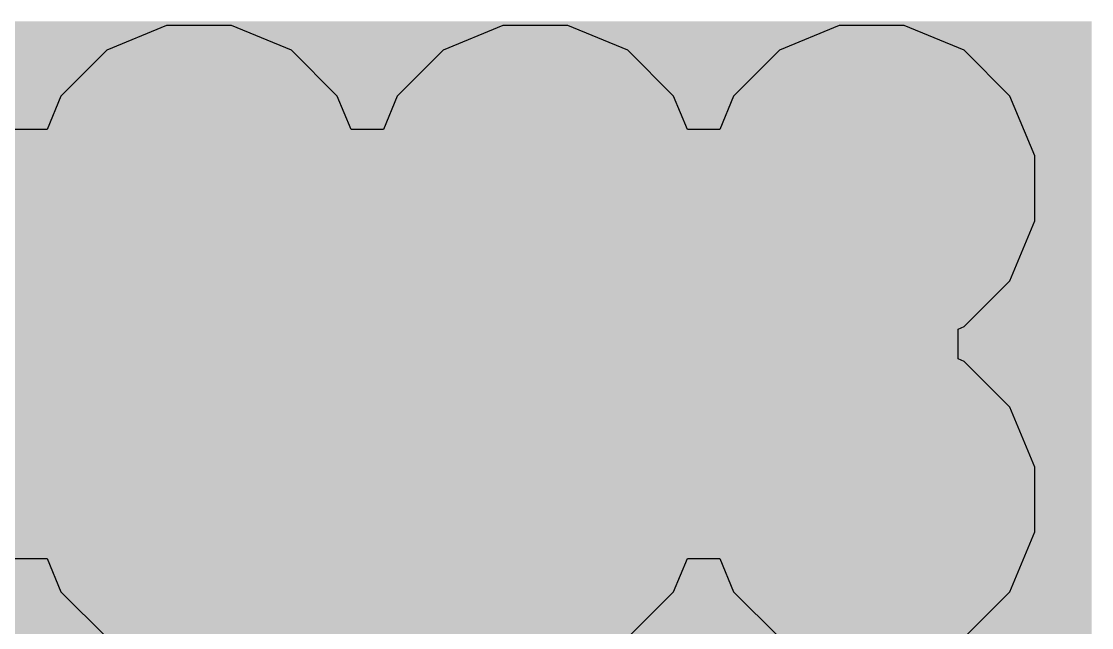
# Model space of a CAD drawing. Header units: inches. Extents: x -4 to 5258, y -4 to 5281.
# Drawn here: x 94.741 to 98.378, y 88.658 to 90.719 of the extents above; entities that cross this region are included whole.
import ezdxf

# ---------------------------------------------------------------- set-up
doc = ezdxf.new("R2010")
doc.units = ezdxf.units.IN
for name, color, linetype in [('Bottom Layer', 5, 'Continuous'), ('Bottom Solder', 6, 'Continuous'), ('Drill Drawing', 1, 'Continuous'), ('Layer 1', 16, 'Continuous'), ('Layer 2', 76, 'Continuous'), ('Top Layer', 1, 'Continuous'), ('Top Solder', 216, 'Continuous'), ('Via Holes', 16, 'Continuous')]:
    doc.layers.add(name, color=color, linetype=linetype)

msp = doc.modelspace()

# ---------------------------------------------------------------- hatches: boundary and pattern name
at = {"layer": 'Bottom Layer'}
h = msp.add_hatch(color=5, dxfattribs=at)
edge = h.paths.add_edge_path()
edge.add_arc((95.3446, 90.1513), 0.3, 0, 360)
h = msp.add_hatch(color=5, dxfattribs=at)
edge = h.paths.add_edge_path()
edge.add_arc((96.4876, 90.1513), 0.3, 0, 360)
h = msp.add_hatch(color=5, dxfattribs=at)
edge = h.paths.add_edge_path()
edge.add_arc((97.6306, 90.1513), 0.3, 0, 360)
h = msp.add_hatch(color=5, dxfattribs=at)
edge = h.paths.add_edge_path()
edge.add_arc((95.3446, 89.0936), 0.3, 0, 360)
h = msp.add_hatch(color=5, dxfattribs=at)
edge = h.paths.add_edge_path()
edge.add_arc((96.4876, 89.0936), 0.3, 0, 360)
h = msp.add_hatch(color=5, dxfattribs=at)
edge = h.paths.add_edge_path()
edge.add_arc((97.6306, 89.0936), 0.3, 0, 360)
at = {"layer": 'Bottom Solder'}
h = msp.add_hatch(color=6, dxfattribs=at)
edge = h.paths.add_edge_path()
edge.add_arc((95.3446, 90.1513), 0.4016, 0, 360)
h = msp.add_hatch(color=6, dxfattribs=at)
edge = h.paths.add_edge_path()
edge.add_arc((96.4876, 90.1513), 0.4016, 0, 360)
h = msp.add_hatch(color=6, dxfattribs=at)
edge = h.paths.add_edge_path()
edge.add_arc((97.6306, 90.1513), 0.4016, 0, 360)
h = msp.add_hatch(color=6, dxfattribs=at)
edge = h.paths.add_edge_path()
edge.add_arc((95.3446, 89.0936), 0.4016, 0, 360)
h = msp.add_hatch(color=6, dxfattribs=at)
edge = h.paths.add_edge_path()
edge.add_arc((96.4876, 89.0936), 0.4016, 0, 360)
h = msp.add_hatch(color=6, dxfattribs=at)
edge = h.paths.add_edge_path()
edge.add_arc((97.6306, 89.0936), 0.4016, 0, 360)
at = {"layer": 'Layer 1'}
h = msp.add_hatch(color=16, dxfattribs=at)
edge = h.paths.add_edge_path()
edge.add_arc((95.3446, 90.1513), 0.3, 0, 360)
h = msp.add_hatch(color=16, dxfattribs=at)
edge = h.paths.add_edge_path()
edge.add_arc((96.4876, 90.1513), 0.3, 0, 360)
h = msp.add_hatch(color=16, dxfattribs=at)
edge = h.paths.add_edge_path()
edge.add_arc((97.6306, 90.1513), 0.3, 0, 360)
h = msp.add_hatch(color=16, dxfattribs=at)
edge = h.paths.add_edge_path()
edge.add_arc((95.3446, 89.0936), 0.3, 0, 360)
h = msp.add_hatch(color=16, dxfattribs=at)
edge = h.paths.add_edge_path()
edge.add_arc((96.4876, 89.0936), 0.3, 0, 360)
h = msp.add_hatch(color=16, dxfattribs=at)
edge = h.paths.add_edge_path()
edge.add_arc((97.6306, 89.0936), 0.3, 0, 360)
at = {"layer": 'Layer 2'}
h = msp.add_hatch(color=76, dxfattribs=at)
edge = h.paths.add_edge_path()
edge.add_arc((95.3446, 90.1513), 0.3, 0, 360)
h = msp.add_hatch(color=76, dxfattribs=at)
edge = h.paths.add_edge_path()
edge.add_arc((96.4876, 90.1513), 0.3, 0, 360)
h = msp.add_hatch(color=76, dxfattribs=at)
edge = h.paths.add_edge_path()
edge.add_arc((97.6306, 90.1513), 0.3, 0, 360)
h = msp.add_hatch(color=76, dxfattribs=at)
edge = h.paths.add_edge_path()
edge.add_arc((95.3446, 89.0936), 0.3, 0, 360)
h = msp.add_hatch(color=76, dxfattribs=at)
edge = h.paths.add_edge_path()
edge.add_arc((96.4876, 89.0936), 0.3, 0, 360)
h = msp.add_hatch(color=76, dxfattribs=at)
edge = h.paths.add_edge_path()
edge.add_arc((97.6306, 89.0936), 0.3, 0, 360)
at = {"layer": 'Top Layer'}
msp.add_hatch(color=1, dxfattribs=at).paths.add_polyline_path([(98.3778, 90.7192), (93.4937, 90.7192), (93.4937, 86.897), (98.3778, 86.897)])
h = msp.add_hatch(color=1, dxfattribs=at)
edge = h.paths.add_edge_path()
edge.add_arc((95.3446, 90.1513), 0.3, 0, 360)
h = msp.add_hatch(color=1, dxfattribs=at)
edge = h.paths.add_edge_path()
edge.add_arc((96.4876, 90.1513), 0.3, 0, 360)
h = msp.add_hatch(color=1, dxfattribs=at)
edge = h.paths.add_edge_path()
edge.add_arc((97.6306, 90.1513), 0.3, 0, 360)
h = msp.add_hatch(color=1, dxfattribs=at)
edge = h.paths.add_edge_path()
edge.add_arc((95.3446, 89.0936), 0.3, 0, 360)
h = msp.add_hatch(color=1, dxfattribs=at)
edge = h.paths.add_edge_path()
edge.add_arc((96.4876, 89.0936), 0.3, 0, 360)
h = msp.add_hatch(color=1, dxfattribs=at)
edge = h.paths.add_edge_path()
edge.add_arc((97.6306, 89.0936), 0.3, 0, 360)
at = {"layer": 'Top Solder'}
h = msp.add_hatch(color=216, dxfattribs=at)
edge = h.paths.add_edge_path()
edge.add_arc((95.3446, 90.1513), 0.4016, 0, 360)
h = msp.add_hatch(color=216, dxfattribs=at)
edge = h.paths.add_edge_path()
edge.add_arc((96.4876, 90.1513), 0.4016, 0, 360)
h = msp.add_hatch(color=216, dxfattribs=at)
edge = h.paths.add_edge_path()
edge.add_arc((97.6306, 90.1513), 0.4016, 0, 360)
h = msp.add_hatch(color=216, dxfattribs=at)
edge = h.paths.add_edge_path()
edge.add_arc((95.3446, 89.0936), 0.4016, 0, 360)
h = msp.add_hatch(color=216, dxfattribs=at)
edge = h.paths.add_edge_path()
edge.add_arc((96.4876, 89.0936), 0.4016, 0, 360)
h = msp.add_hatch(color=216, dxfattribs=at)
edge = h.paths.add_edge_path()
edge.add_arc((97.6306, 89.0936), 0.4016, 0, 360)
at = {"layer": 'Via Holes'}
h = msp.add_hatch(color=7, dxfattribs=at)
edge = h.paths.add_edge_path()
edge.add_arc((95.3446, 90.1513), 0.15, 0, 360)
h = msp.add_hatch(color=7, dxfattribs=at)
edge = h.paths.add_edge_path()
edge.add_arc((96.4876, 90.1513), 0.15, 0, 360)
h = msp.add_hatch(color=7, dxfattribs=at)
edge = h.paths.add_edge_path()
edge.add_arc((97.6306, 90.1513), 0.15, 0, 360)
h = msp.add_hatch(color=7, dxfattribs=at)
edge = h.paths.add_edge_path()
edge.add_arc((95.3446, 89.0936), 0.15, 0, 360)
h = msp.add_hatch(color=7, dxfattribs=at)
edge = h.paths.add_edge_path()
edge.add_arc((96.4876, 89.0936), 0.15, 0, 360)
h = msp.add_hatch(color=7, dxfattribs=at)
edge = h.paths.add_edge_path()
edge.add_arc((97.6306, 89.0936), 0.15, 0, 360)

# ---------------------------------------------------------------- linework, layer by layer
at = {"layer": 'Drill Drawing'}
for points in [[(95.2176, 90.2783, 0.0508, 0.0508, 0), (95.2176, 90.4053, 0.0508, 0.0508, 0)], [(95.2176, 90.4053, 0.0508, 0.0508, 0), (95.4716, 90.4053, 0.0508, 0.0508, 0)], [(95.4716, 90.2783, 0.0508, 0.0508, 0), (95.4716, 90.4053, 0.0508, 0.0508, 0)], [(96.3606, 90.2783, 0.0508, 0.0508, 0), (96.3606, 90.4053, 0.0508, 0.0508, 0)], [(96.3606, 90.4053, 0.0508, 0.0508, 0), (96.6146, 90.4053, 0.0508, 0.0508, 0)], [(96.6146, 90.2783, 0.0508, 0.0508, 0), (96.6146, 90.4053, 0.0508, 0.0508, 0)], [(97.5036, 90.2783, 0.0508, 0.0508, 0), (97.5036, 90.4053, 0.0508, 0.0508, 0)], [(97.5036, 90.4053, 0.0508, 0.0508, 0), (97.7576, 90.4053, 0.0508, 0.0508, 0)], [(97.7576, 90.2783, 0.0508, 0.0508, 0), (97.7576, 90.4053, 0.0508, 0.0508, 0)], [(95.2684, 90.2275, 0.0508, 0.0508, 0), (95.2684, 90.3037, 0.0508, 0.0508, 0)], [(95.2684, 90.3037, 0.0508, 0.0508, 0), (95.4208, 90.3037, 0.0508, 0.0508, 0)], [(95.4208, 90.2275, 0.0508, 0.0508, 0), (95.4208, 90.3037, 0.0508, 0.0508, 0)], [(96.4114, 90.2275, 0.0508, 0.0508, 0), (96.4114, 90.3037, 0.0508, 0.0508, 0)], [(96.4114, 90.3037, 0.0508, 0.0508, 0), (96.5638, 90.3037, 0.0508, 0.0508, 0)], [(96.5638, 90.2275, 0.0508, 0.0508, 0), (96.5638, 90.3037, 0.0508, 0.0508, 0)], [(97.5544, 90.2275, 0.0508, 0.0508, 0), (97.5544, 90.3037, 0.0508, 0.0508, 0)], [(97.5544, 90.3037, 0.0508, 0.0508, 0), (97.7068, 90.3037, 0.0508, 0.0508, 0)], [(97.7068, 90.2275, 0.0508, 0.0508, 0), (97.7068, 90.3037, 0.0508, 0.0508, 0)], [(95.0906, 90.0243, 0.0508, 0.0508, 0), (95.0906, 90.2783, 0.0508, 0.0508, 0)], [(95.0906, 90.2783, 0.0508, 0.0508, 0), (95.2176, 90.2783, 0.0508, 0.0508, 0)], [(95.4716, 90.2783, 0.0508, 0.0508, 0), (95.5986, 90.2783, 0.0508, 0.0508, 0)], [(95.5986, 90.0243, 0.0508, 0.0508, 0), (95.5986, 90.2783, 0.0508, 0.0508, 0)], [(96.2336, 90.0243, 0.0508, 0.0508, 0), (96.2336, 90.2783, 0.0508, 0.0508, 0)], [(96.2336, 90.2783, 0.0508, 0.0508, 0), (96.3606, 90.2783, 0.0508, 0.0508, 0)], [(96.6146, 90.2783, 0.0508, 0.0508, 0), (96.7416, 90.2783, 0.0508, 0.0508, 0)], [(96.7416, 90.0243, 0.0508, 0.0508, 0), (96.7416, 90.2783, 0.0508, 0.0508, 0)], [(97.3766, 90.0243, 0.0508, 0.0508, 0), (97.3766, 90.2783, 0.0508, 0.0508, 0)], [(97.3766, 90.2783, 0.0508, 0.0508, 0), (97.5036, 90.2783, 0.0508, 0.0508, 0)], [(97.7576, 90.2783, 0.0508, 0.0508, 0), (97.8846, 90.2783, 0.0508, 0.0508, 0)], [(97.8846, 90.0243, 0.0508, 0.0508, 0), (97.8846, 90.2783, 0.0508, 0.0508, 0)], [(95.1922, 90.0751, 0.0508, 0.0508, 0), (95.1922, 90.2275, 0.0508, 0.0508, 0)], [(95.1922, 90.2275, 0.0508, 0.0508, 0), (95.2684, 90.2275, 0.0508, 0.0508, 0)], [(95.4208, 90.2275, 0.0508, 0.0508, 0), (95.497, 90.2275, 0.0508, 0.0508, 0)], [(95.497, 90.0751, 0.0508, 0.0508, 0), (95.497, 90.2275, 0.0508, 0.0508, 0)], [(96.3352, 90.0751, 0.0508, 0.0508, 0), (96.3352, 90.2275, 0.0508, 0.0508, 0)], [(96.3352, 90.2275, 0.0508, 0.0508, 0), (96.4114, 90.2275, 0.0508, 0.0508, 0)], [(96.5638, 90.2275, 0.0508, 0.0508, 0), (96.64, 90.2275, 0.0508, 0.0508, 0)], [(96.64, 90.0751, 0.0508, 0.0508, 0), (96.64, 90.2275, 0.0508, 0.0508, 0)], [(97.4782, 90.0751, 0.0508, 0.0508, 0), (97.4782, 90.2275, 0.0508, 0.0508, 0)], [(97.4782, 90.2275, 0.0508, 0.0508, 0), (97.5544, 90.2275, 0.0508, 0.0508, 0)], [(97.7068, 90.2275, 0.0508, 0.0508, 0), (97.783, 90.2275, 0.0508, 0.0508, 0)], [(97.783, 90.0751, 0.0508, 0.0508, 0), (97.783, 90.2275, 0.0508, 0.0508, 0)], [(95.1922, 90.0751, 0.0508, 0.0508, 0), (95.2684, 90.0751, 0.0508, 0.0508, 0)], [(95.2684, 89.9989, 0.0508, 0.0508, 0), (95.2684, 90.0751, 0.0508, 0.0508, 0)], [(95.4208, 90.0751, 0.0508, 0.0508, 0), (95.497, 90.0751, 0.0508, 0.0508, 0)], [(95.4208, 89.9989, 0.0508, 0.0508, 0), (95.4208, 90.0751, 0.0508, 0.0508, 0)], [(96.3352, 90.0751, 0.0508, 0.0508, 0), (96.4114, 90.0751, 0.0508, 0.0508, 0)], [(96.4114, 89.9989, 0.0508, 0.0508, 0), (96.4114, 90.0751, 0.0508, 0.0508, 0)], [(96.5638, 90.0751, 0.0508, 0.0508, 0), (96.64, 90.0751, 0.0508, 0.0508, 0)], [(96.5638, 89.9989, 0.0508, 0.0508, 0), (96.5638, 90.0751, 0.0508, 0.0508, 0)], [(97.4782, 90.0751, 0.0508, 0.0508, 0), (97.5544, 90.0751, 0.0508, 0.0508, 0)], [(97.5544, 89.9989, 0.0508, 0.0508, 0), (97.5544, 90.0751, 0.0508, 0.0508, 0)], [(97.7068, 90.0751, 0.0508, 0.0508, 0), (97.783, 90.0751, 0.0508, 0.0508, 0)], [(97.7068, 89.9989, 0.0508, 0.0508, 0), (97.7068, 90.0751, 0.0508, 0.0508, 0)], [(95.0906, 90.0243, 0.0508, 0.0508, 0), (95.2176, 90.0243, 0.0508, 0.0508, 0)], [(95.2176, 89.8973, 0.0508, 0.0508, 0), (95.2176, 90.0243, 0.0508, 0.0508, 0)], [(95.4716, 90.0243, 0.0508, 0.0508, 0), (95.5986, 90.0243, 0.0508, 0.0508, 0)], [(95.4716, 89.8973, 0.0508, 0.0508, 0), (95.4716, 90.0243, 0.0508, 0.0508, 0)], [(96.2336, 90.0243, 0.0508, 0.0508, 0), (96.3606, 90.0243, 0.0508, 0.0508, 0)], [(96.3606, 89.8973, 0.0508, 0.0508, 0), (96.3606, 90.0243, 0.0508, 0.0508, 0)], [(96.6146, 90.0243, 0.0508, 0.0508, 0), (96.7416, 90.0243, 0.0508, 0.0508, 0)], [(96.6146, 89.8973, 0.0508, 0.0508, 0), (96.6146, 90.0243, 0.0508, 0.0508, 0)], [(97.3766, 90.0243, 0.0508, 0.0508, 0), (97.5036, 90.0243, 0.0508, 0.0508, 0)], [(97.5036, 89.8973, 0.0508, 0.0508, 0), (97.5036, 90.0243, 0.0508, 0.0508, 0)], [(97.7576, 90.0243, 0.0508, 0.0508, 0), (97.8846, 90.0243, 0.0508, 0.0508, 0)], [(97.7576, 89.8973, 0.0508, 0.0508, 0), (97.7576, 90.0243, 0.0508, 0.0508, 0)], [(95.2684, 89.9989, 0.0508, 0.0508, 0), (95.4208, 89.9989, 0.0508, 0.0508, 0)], [(96.4114, 89.9989, 0.0508, 0.0508, 0), (96.5638, 89.9989, 0.0508, 0.0508, 0)], [(97.5544, 89.9989, 0.0508, 0.0508, 0), (97.7068, 89.9989, 0.0508, 0.0508, 0)], [(95.2176, 89.8973, 0.0508, 0.0508, 0), (95.4716, 89.8973, 0.0508, 0.0508, 0)], [(96.3606, 89.8973, 0.0508, 0.0508, 0), (96.6146, 89.8973, 0.0508, 0.0508, 0)], [(97.5036, 89.8973, 0.0508, 0.0508, 0), (97.7576, 89.8973, 0.0508, 0.0508, 0)], [(95.2176, 89.2206, 0.0508, 0.0508, 0), (95.2176, 89.3476, 0.0508, 0.0508, 0)], [(95.2176, 89.3476, 0.0508, 0.0508, 0), (95.4716, 89.3476, 0.0508, 0.0508, 0)], [(95.4716, 89.2206, 0.0508, 0.0508, 0), (95.4716, 89.3476, 0.0508, 0.0508, 0)], [(96.3606, 89.2206, 0.0508, 0.0508, 0), (96.3606, 89.3476, 0.0508, 0.0508, 0)], [(96.3606, 89.3476, 0.0508, 0.0508, 0), (96.6146, 89.3476, 0.0508, 0.0508, 0)], [(96.6146, 89.2206, 0.0508, 0.0508, 0), (96.6146, 89.3476, 0.0508, 0.0508, 0)], [(97.5036, 89.2206, 0.0508, 0.0508, 0), (97.5036, 89.3476, 0.0508, 0.0508, 0)], [(97.5036, 89.3476, 0.0508, 0.0508, 0), (97.7576, 89.3476, 0.0508, 0.0508, 0)], [(97.7576, 89.2206, 0.0508, 0.0508, 0), (97.7576, 89.3476, 0.0508, 0.0508, 0)], [(95.2684, 89.1698, 0.0508, 0.0508, 0), (95.2684, 89.246, 0.0508, 0.0508, 0)], [(95.2684, 89.246, 0.0508, 0.0508, 0), (95.4208, 89.246, 0.0508, 0.0508, 0)], [(95.4208, 89.1698, 0.0508, 0.0508, 0), (95.4208, 89.246, 0.0508, 0.0508, 0)], [(96.4114, 89.1698, 0.0508, 0.0508, 0), (96.4114, 89.246, 0.0508, 0.0508, 0)], [(96.4114, 89.246, 0.0508, 0.0508, 0), (96.5638, 89.246, 0.0508, 0.0508, 0)], [(96.5638, 89.1698, 0.0508, 0.0508, 0), (96.5638, 89.246, 0.0508, 0.0508, 0)], [(97.5544, 89.1698, 0.0508, 0.0508, 0), (97.5544, 89.246, 0.0508, 0.0508, 0)], [(97.5544, 89.246, 0.0508, 0.0508, 0), (97.7068, 89.246, 0.0508, 0.0508, 0)], [(97.7068, 89.1698, 0.0508, 0.0508, 0), (97.7068, 89.246, 0.0508, 0.0508, 0)], [(95.0906, 88.9666, 0.0508, 0.0508, 0), (95.0906, 89.2206, 0.0508, 0.0508, 0)], [(95.0906, 89.2206, 0.0508, 0.0508, 0), (95.2176, 89.2206, 0.0508, 0.0508, 0)], [(95.4716, 89.2206, 0.0508, 0.0508, 0), (95.5986, 89.2206, 0.0508, 0.0508, 0)], [(95.5986, 88.9666, 0.0508, 0.0508, 0), (95.5986, 89.2206, 0.0508, 0.0508, 0)], [(96.2336, 88.9666, 0.0508, 0.0508, 0), (96.2336, 89.2206, 0.0508, 0.0508, 0)], [(96.2336, 89.2206, 0.0508, 0.0508, 0), (96.3606, 89.2206, 0.0508, 0.0508, 0)], [(96.6146, 89.2206, 0.0508, 0.0508, 0), (96.7416, 89.2206, 0.0508, 0.0508, 0)], [(96.7416, 88.9666, 0.0508, 0.0508, 0), (96.7416, 89.2206, 0.0508, 0.0508, 0)], [(97.3766, 88.9666, 0.0508, 0.0508, 0), (97.3766, 89.2206, 0.0508, 0.0508, 0)], [(97.3766, 89.2206, 0.0508, 0.0508, 0), (97.5036, 89.2206, 0.0508, 0.0508, 0)], [(97.7576, 89.2206, 0.0508, 0.0508, 0), (97.8846, 89.2206, 0.0508, 0.0508, 0)], [(97.8846, 88.9666, 0.0508, 0.0508, 0), (97.8846, 89.2206, 0.0508, 0.0508, 0)], [(95.1922, 89.0174, 0.0508, 0.0508, 0), (95.1922, 89.1698, 0.0508, 0.0508, 0)], [(95.1922, 89.1698, 0.0508, 0.0508, 0), (95.2684, 89.1698, 0.0508, 0.0508, 0)], [(95.4208, 89.1698, 0.0508, 0.0508, 0), (95.497, 89.1698, 0.0508, 0.0508, 0)], [(95.497, 89.0174, 0.0508, 0.0508, 0), (95.497, 89.1698, 0.0508, 0.0508, 0)], [(96.3352, 89.0174, 0.0508, 0.0508, 0), (96.3352, 89.1698, 0.0508, 0.0508, 0)], [(96.3352, 89.1698, 0.0508, 0.0508, 0), (96.4114, 89.1698, 0.0508, 0.0508, 0)], [(96.5638, 89.1698, 0.0508, 0.0508, 0), (96.64, 89.1698, 0.0508, 0.0508, 0)], [(96.64, 89.0174, 0.0508, 0.0508, 0), (96.64, 89.1698, 0.0508, 0.0508, 0)], [(97.4782, 89.0174, 0.0508, 0.0508, 0), (97.4782, 89.1698, 0.0508, 0.0508, 0)], [(97.4782, 89.1698, 0.0508, 0.0508, 0), (97.5544, 89.1698, 0.0508, 0.0508, 0)], [(97.7068, 89.1698, 0.0508, 0.0508, 0), (97.783, 89.1698, 0.0508, 0.0508, 0)], [(97.783, 89.0174, 0.0508, 0.0508, 0), (97.783, 89.1698, 0.0508, 0.0508, 0)], [(95.1922, 89.0174, 0.0508, 0.0508, 0), (95.2684, 89.0174, 0.0508, 0.0508, 0)], [(95.2684, 88.9412, 0.0508, 0.0508, 0), (95.2684, 89.0174, 0.0508, 0.0508, 0)], [(95.4208, 89.0174, 0.0508, 0.0508, 0), (95.497, 89.0174, 0.0508, 0.0508, 0)], [(95.4208, 88.9412, 0.0508, 0.0508, 0), (95.4208, 89.0174, 0.0508, 0.0508, 0)], [(96.3352, 89.0174, 0.0508, 0.0508, 0), (96.4114, 89.0174, 0.0508, 0.0508, 0)], [(96.4114, 88.9412, 0.0508, 0.0508, 0), (96.4114, 89.0174, 0.0508, 0.0508, 0)], [(96.5638, 89.0174, 0.0508, 0.0508, 0), (96.64, 89.0174, 0.0508, 0.0508, 0)], [(96.5638, 88.9412, 0.0508, 0.0508, 0), (96.5638, 89.0174, 0.0508, 0.0508, 0)], [(97.4782, 89.0174, 0.0508, 0.0508, 0), (97.5544, 89.0174, 0.0508, 0.0508, 0)], [(97.5544, 88.9412, 0.0508, 0.0508, 0), (97.5544, 89.0174, 0.0508, 0.0508, 0)], [(97.7068, 89.0174, 0.0508, 0.0508, 0), (97.783, 89.0174, 0.0508, 0.0508, 0)], [(97.7068, 88.9412, 0.0508, 0.0508, 0), (97.7068, 89.0174, 0.0508, 0.0508, 0)], [(95.0906, 88.9666, 0.0508, 0.0508, 0), (95.2176, 88.9666, 0.0508, 0.0508, 0)], [(95.2176, 88.8396, 0.0508, 0.0508, 0), (95.2176, 88.9666, 0.0508, 0.0508, 0)], [(95.2684, 88.9412, 0.0508, 0.0508, 0), (95.4208, 88.9412, 0.0508, 0.0508, 0)], [(95.4716, 88.9666, 0.0508, 0.0508, 0), (95.5986, 88.9666, 0.0508, 0.0508, 0)], [(95.4716, 88.8396, 0.0508, 0.0508, 0), (95.4716, 88.9666, 0.0508, 0.0508, 0)], [(96.2336, 88.9666, 0.0508, 0.0508, 0), (96.3606, 88.9666, 0.0508, 0.0508, 0)], [(96.3606, 88.8396, 0.0508, 0.0508, 0), (96.3606, 88.9666, 0.0508, 0.0508, 0)], [(96.4114, 88.9412, 0.0508, 0.0508, 0), (96.5638, 88.9412, 0.0508, 0.0508, 0)], [(96.6146, 88.9666, 0.0508, 0.0508, 0), (96.7416, 88.9666, 0.0508, 0.0508, 0)], [(96.6146, 88.8396, 0.0508, 0.0508, 0), (96.6146, 88.9666, 0.0508, 0.0508, 0)], [(97.3766, 88.9666, 0.0508, 0.0508, 0), (97.5036, 88.9666, 0.0508, 0.0508, 0)], [(97.5036, 88.8396, 0.0508, 0.0508, 0), (97.5036, 88.9666, 0.0508, 0.0508, 0)], [(97.5544, 88.9412, 0.0508, 0.0508, 0), (97.7068, 88.9412, 0.0508, 0.0508, 0)], [(97.7576, 88.9666, 0.0508, 0.0508, 0), (97.8846, 88.9666, 0.0508, 0.0508, 0)], [(97.7576, 88.8396, 0.0508, 0.0508, 0), (97.7576, 88.9666, 0.0508, 0.0508, 0)], [(95.2176, 88.8396, 0.0508, 0.0508, 0), (95.4716, 88.8396, 0.0508, 0.0508, 0)], [(96.3606, 88.8396, 0.0508, 0.0508, 0), (96.6146, 88.8396, 0.0508, 0.0508, 0)], [(97.5036, 88.8396, 0.0508, 0.0508, 0), (97.7576, 88.8396, 0.0508, 0.0508, 0)]]:
    msp.add_lwpolyline(points, format="xyseb", dxfattribs=at)
for points in [[(95.2049, 90.4053, 0.0254, 0.0254, 1), (95.2303, 90.4053, 0.0254, 0.0254, 1)], [(95.2049, 90.4053, 0.0254, 0.0254, 1), (95.2303, 90.4053, 0.0254, 0.0254, 1)], [(95.4589, 90.4053, 0.0254, 0.0254, 1), (95.4843, 90.4053, 0.0254, 0.0254, 1)], [(95.4589, 90.4053, 0.0254, 0.0254, 1), (95.4843, 90.4053, 0.0254, 0.0254, 1)], [(96.3479, 90.4053, 0.0254, 0.0254, 1), (96.3733, 90.4053, 0.0254, 0.0254, 1)], [(96.3479, 90.4053, 0.0254, 0.0254, 1), (96.3733, 90.4053, 0.0254, 0.0254, 1)], [(96.6019, 90.4053, 0.0254, 0.0254, 1), (96.6273, 90.4053, 0.0254, 0.0254, 1)], [(96.6019, 90.4053, 0.0254, 0.0254, 1), (96.6273, 90.4053, 0.0254, 0.0254, 1)], [(97.4909, 90.4053, 0.0254, 0.0254, 1), (97.5163, 90.4053, 0.0254, 0.0254, 1)], [(97.4909, 90.4053, 0.0254, 0.0254, 1), (97.5163, 90.4053, 0.0254, 0.0254, 1)], [(97.7449, 90.4053, 0.0254, 0.0254, 1), (97.7703, 90.4053, 0.0254, 0.0254, 1)], [(97.7449, 90.4053, 0.0254, 0.0254, 1), (97.7703, 90.4053, 0.0254, 0.0254, 1)], [(95.2557, 90.3037, 0.0254, 0.0254, 1), (95.2811, 90.3037, 0.0254, 0.0254, 1)], [(95.2557, 90.3037, 0.0254, 0.0254, 1), (95.2811, 90.3037, 0.0254, 0.0254, 1)], [(95.4081, 90.3037, 0.0254, 0.0254, 1), (95.4335, 90.3037, 0.0254, 0.0254, 1)], [(95.4081, 90.3037, 0.0254, 0.0254, 1), (95.4335, 90.3037, 0.0254, 0.0254, 1)], [(96.3987, 90.3037, 0.0254, 0.0254, 1), (96.4241, 90.3037, 0.0254, 0.0254, 1)], [(96.3987, 90.3037, 0.0254, 0.0254, 1), (96.4241, 90.3037, 0.0254, 0.0254, 1)], [(96.5511, 90.3037, 0.0254, 0.0254, 1), (96.5765, 90.3037, 0.0254, 0.0254, 1)], [(96.5511, 90.3037, 0.0254, 0.0254, 1), (96.5765, 90.3037, 0.0254, 0.0254, 1)], [(97.5417, 90.3037, 0.0254, 0.0254, 1), (97.5671, 90.3037, 0.0254, 0.0254, 1)], [(97.5417, 90.3037, 0.0254, 0.0254, 1), (97.5671, 90.3037, 0.0254, 0.0254, 1)], [(97.6941, 90.3037, 0.0254, 0.0254, 1), (97.7195, 90.3037, 0.0254, 0.0254, 1)], [(97.6941, 90.3037, 0.0254, 0.0254, 1), (97.7195, 90.3037, 0.0254, 0.0254, 1)], [(95.0779, 90.2783, 0.0254, 0.0254, 1), (95.1033, 90.2783, 0.0254, 0.0254, 1)], [(95.0779, 90.2783, 0.0254, 0.0254, 1), (95.1033, 90.2783, 0.0254, 0.0254, 1)], [(95.2049, 90.2783, 0.0254, 0.0254, 1), (95.2303, 90.2783, 0.0254, 0.0254, 1)], [(95.2049, 90.2783, 0.0254, 0.0254, 1), (95.2303, 90.2783, 0.0254, 0.0254, 1)], [(95.4589, 90.2783, 0.0254, 0.0254, 1), (95.4843, 90.2783, 0.0254, 0.0254, 1)], [(95.4589, 90.2783, 0.0254, 0.0254, 1), (95.4843, 90.2783, 0.0254, 0.0254, 1)], [(95.5859, 90.2783, 0.0254, 0.0254, 1), (95.6113, 90.2783, 0.0254, 0.0254, 1)], [(95.5859, 90.2783, 0.0254, 0.0254, 1), (95.6113, 90.2783, 0.0254, 0.0254, 1)], [(96.2209, 90.2783, 0.0254, 0.0254, 1), (96.2463, 90.2783, 0.0254, 0.0254, 1)], [(96.2209, 90.2783, 0.0254, 0.0254, 1), (96.2463, 90.2783, 0.0254, 0.0254, 1)], [(96.3479, 90.2783, 0.0254, 0.0254, 1), (96.3733, 90.2783, 0.0254, 0.0254, 1)], [(96.3479, 90.2783, 0.0254, 0.0254, 1), (96.3733, 90.2783, 0.0254, 0.0254, 1)], [(96.6019, 90.2783, 0.0254, 0.0254, 1), (96.6273, 90.2783, 0.0254, 0.0254, 1)], [(96.6019, 90.2783, 0.0254, 0.0254, 1), (96.6273, 90.2783, 0.0254, 0.0254, 1)], [(96.7289, 90.2783, 0.0254, 0.0254, 1), (96.7543, 90.2783, 0.0254, 0.0254, 1)], [(96.7289, 90.2783, 0.0254, 0.0254, 1), (96.7543, 90.2783, 0.0254, 0.0254, 1)], [(97.3639, 90.2783, 0.0254, 0.0254, 1), (97.3893, 90.2783, 0.0254, 0.0254, 1)], [(97.3639, 90.2783, 0.0254, 0.0254, 1), (97.3893, 90.2783, 0.0254, 0.0254, 1)], [(97.4909, 90.2783, 0.0254, 0.0254, 1), (97.5163, 90.2783, 0.0254, 0.0254, 1)], [(97.4909, 90.2783, 0.0254, 0.0254, 1), (97.5163, 90.2783, 0.0254, 0.0254, 1)], [(97.7449, 90.2783, 0.0254, 0.0254, 1), (97.7703, 90.2783, 0.0254, 0.0254, 1)], [(97.7449, 90.2783, 0.0254, 0.0254, 1), (97.7703, 90.2783, 0.0254, 0.0254, 1)], [(97.8719, 90.2783, 0.0254, 0.0254, 1), (97.8973, 90.2783, 0.0254, 0.0254, 1)], [(97.8719, 90.2783, 0.0254, 0.0254, 1), (97.8973, 90.2783, 0.0254, 0.0254, 1)], [(95.1795, 90.2275, 0.0254, 0.0254, 1), (95.2049, 90.2275, 0.0254, 0.0254, 1)], [(95.1795, 90.2275, 0.0254, 0.0254, 1), (95.2049, 90.2275, 0.0254, 0.0254, 1)], [(95.2557, 90.2275, 0.0254, 0.0254, 1), (95.2811, 90.2275, 0.0254, 0.0254, 1)], [(95.2557, 90.2275, 0.0254, 0.0254, 1), (95.2811, 90.2275, 0.0254, 0.0254, 1)], [(95.4081, 90.2275, 0.0254, 0.0254, 1), (95.4335, 90.2275, 0.0254, 0.0254, 1)], [(95.4081, 90.2275, 0.0254, 0.0254, 1), (95.4335, 90.2275, 0.0254, 0.0254, 1)], [(95.4843, 90.2275, 0.0254, 0.0254, 1), (95.5097, 90.2275, 0.0254, 0.0254, 1)], [(95.4843, 90.2275, 0.0254, 0.0254, 1), (95.5097, 90.2275, 0.0254, 0.0254, 1)], [(96.3225, 90.2275, 0.0254, 0.0254, 1), (96.3479, 90.2275, 0.0254, 0.0254, 1)], [(96.3225, 90.2275, 0.0254, 0.0254, 1), (96.3479, 90.2275, 0.0254, 0.0254, 1)], [(96.3987, 90.2275, 0.0254, 0.0254, 1), (96.4241, 90.2275, 0.0254, 0.0254, 1)], [(96.3987, 90.2275, 0.0254, 0.0254, 1), (96.4241, 90.2275, 0.0254, 0.0254, 1)], [(96.5511, 90.2275, 0.0254, 0.0254, 1), (96.5765, 90.2275, 0.0254, 0.0254, 1)], [(96.5511, 90.2275, 0.0254, 0.0254, 1), (96.5765, 90.2275, 0.0254, 0.0254, 1)], [(96.6273, 90.2275, 0.0254, 0.0254, 1), (96.6527, 90.2275, 0.0254, 0.0254, 1)], [(96.6273, 90.2275, 0.0254, 0.0254, 1), (96.6527, 90.2275, 0.0254, 0.0254, 1)], [(97.4655, 90.2275, 0.0254, 0.0254, 1), (97.4909, 90.2275, 0.0254, 0.0254, 1)], [(97.4655, 90.2275, 0.0254, 0.0254, 1), (97.4909, 90.2275, 0.0254, 0.0254, 1)], [(97.5417, 90.2275, 0.0254, 0.0254, 1), (97.5671, 90.2275, 0.0254, 0.0254, 1)], [(97.5417, 90.2275, 0.0254, 0.0254, 1), (97.5671, 90.2275, 0.0254, 0.0254, 1)], [(97.6941, 90.2275, 0.0254, 0.0254, 1), (97.7195, 90.2275, 0.0254, 0.0254, 1)], [(97.6941, 90.2275, 0.0254, 0.0254, 1), (97.7195, 90.2275, 0.0254, 0.0254, 1)], [(97.7703, 90.2275, 0.0254, 0.0254, 1), (97.7957, 90.2275, 0.0254, 0.0254, 1)], [(97.7703, 90.2275, 0.0254, 0.0254, 1), (97.7957, 90.2275, 0.0254, 0.0254, 1)], [(95.1795, 90.0751, 0.0254, 0.0254, 1), (95.2049, 90.0751, 0.0254, 0.0254, 1)], [(95.1795, 90.0751, 0.0254, 0.0254, 1), (95.2049, 90.0751, 0.0254, 0.0254, 1)], [(95.2557, 90.0751, 0.0254, 0.0254, 1), (95.2811, 90.0751, 0.0254, 0.0254, 1)], [(95.2557, 90.0751, 0.0254, 0.0254, 1), (95.2811, 90.0751, 0.0254, 0.0254, 1)], [(95.4081, 90.0751, 0.0254, 0.0254, 1), (95.4335, 90.0751, 0.0254, 0.0254, 1)], [(95.4081, 90.0751, 0.0254, 0.0254, 1), (95.4335, 90.0751, 0.0254, 0.0254, 1)], [(95.4843, 90.0751, 0.0254, 0.0254, 1), (95.5097, 90.0751, 0.0254, 0.0254, 1)], [(95.4843, 90.0751, 0.0254, 0.0254, 1), (95.5097, 90.0751, 0.0254, 0.0254, 1)], [(96.3225, 90.0751, 0.0254, 0.0254, 1), (96.3479, 90.0751, 0.0254, 0.0254, 1)], [(96.3225, 90.0751, 0.0254, 0.0254, 1), (96.3479, 90.0751, 0.0254, 0.0254, 1)], [(96.3987, 90.0751, 0.0254, 0.0254, 1), (96.4241, 90.0751, 0.0254, 0.0254, 1)], [(96.3987, 90.0751, 0.0254, 0.0254, 1), (96.4241, 90.0751, 0.0254, 0.0254, 1)], [(96.5511, 90.0751, 0.0254, 0.0254, 1), (96.5765, 90.0751, 0.0254, 0.0254, 1)], [(96.5511, 90.0751, 0.0254, 0.0254, 1), (96.5765, 90.0751, 0.0254, 0.0254, 1)], [(96.6273, 90.0751, 0.0254, 0.0254, 1), (96.6527, 90.0751, 0.0254, 0.0254, 1)], [(96.6273, 90.0751, 0.0254, 0.0254, 1), (96.6527, 90.0751, 0.0254, 0.0254, 1)], [(97.4655, 90.0751, 0.0254, 0.0254, 1), (97.4909, 90.0751, 0.0254, 0.0254, 1)], [(97.4655, 90.0751, 0.0254, 0.0254, 1), (97.4909, 90.0751, 0.0254, 0.0254, 1)], [(97.5417, 90.0751, 0.0254, 0.0254, 1), (97.5671, 90.0751, 0.0254, 0.0254, 1)], [(97.5417, 90.0751, 0.0254, 0.0254, 1), (97.5671, 90.0751, 0.0254, 0.0254, 1)], [(97.6941, 90.0751, 0.0254, 0.0254, 1), (97.7195, 90.0751, 0.0254, 0.0254, 1)], [(97.6941, 90.0751, 0.0254, 0.0254, 1), (97.7195, 90.0751, 0.0254, 0.0254, 1)], [(97.7703, 90.0751, 0.0254, 0.0254, 1), (97.7957, 90.0751, 0.0254, 0.0254, 1)], [(97.7703, 90.0751, 0.0254, 0.0254, 1), (97.7957, 90.0751, 0.0254, 0.0254, 1)], [(95.0779, 90.0243, 0.0254, 0.0254, 1), (95.1033, 90.0243, 0.0254, 0.0254, 1)], [(95.0779, 90.0243, 0.0254, 0.0254, 1), (95.1033, 90.0243, 0.0254, 0.0254, 1)], [(95.2049, 90.0243, 0.0254, 0.0254, 1), (95.2303, 90.0243, 0.0254, 0.0254, 1)], [(95.2049, 90.0243, 0.0254, 0.0254, 1), (95.2303, 90.0243, 0.0254, 0.0254, 1)], [(95.4589, 90.0243, 0.0254, 0.0254, 1), (95.4843, 90.0243, 0.0254, 0.0254, 1)], [(95.4589, 90.0243, 0.0254, 0.0254, 1), (95.4843, 90.0243, 0.0254, 0.0254, 1)], [(95.5859, 90.0243, 0.0254, 0.0254, 1), (95.6113, 90.0243, 0.0254, 0.0254, 1)], [(95.5859, 90.0243, 0.0254, 0.0254, 1), (95.6113, 90.0243, 0.0254, 0.0254, 1)], [(96.2209, 90.0243, 0.0254, 0.0254, 1), (96.2463, 90.0243, 0.0254, 0.0254, 1)], [(96.2209, 90.0243, 0.0254, 0.0254, 1), (96.2463, 90.0243, 0.0254, 0.0254, 1)], [(96.3479, 90.0243, 0.0254, 0.0254, 1), (96.3733, 90.0243, 0.0254, 0.0254, 1)], [(96.3479, 90.0243, 0.0254, 0.0254, 1), (96.3733, 90.0243, 0.0254, 0.0254, 1)], [(96.6019, 90.0243, 0.0254, 0.0254, 1), (96.6273, 90.0243, 0.0254, 0.0254, 1)], [(96.6019, 90.0243, 0.0254, 0.0254, 1), (96.6273, 90.0243, 0.0254, 0.0254, 1)], [(96.7289, 90.0243, 0.0254, 0.0254, 1), (96.7543, 90.0243, 0.0254, 0.0254, 1)], [(96.7289, 90.0243, 0.0254, 0.0254, 1), (96.7543, 90.0243, 0.0254, 0.0254, 1)], [(97.3639, 90.0243, 0.0254, 0.0254, 1), (97.3893, 90.0243, 0.0254, 0.0254, 1)], [(97.3639, 90.0243, 0.0254, 0.0254, 1), (97.3893, 90.0243, 0.0254, 0.0254, 1)], [(97.4909, 90.0243, 0.0254, 0.0254, 1), (97.5163, 90.0243, 0.0254, 0.0254, 1)], [(97.4909, 90.0243, 0.0254, 0.0254, 1), (97.5163, 90.0243, 0.0254, 0.0254, 1)], [(97.7449, 90.0243, 0.0254, 0.0254, 1), (97.7703, 90.0243, 0.0254, 0.0254, 1)], [(97.7449, 90.0243, 0.0254, 0.0254, 1), (97.7703, 90.0243, 0.0254, 0.0254, 1)], [(97.8719, 90.0243, 0.0254, 0.0254, 1), (97.8973, 90.0243, 0.0254, 0.0254, 1)], [(97.8719, 90.0243, 0.0254, 0.0254, 1), (97.8973, 90.0243, 0.0254, 0.0254, 1)], [(95.2557, 89.9989, 0.0254, 0.0254, 1), (95.2811, 89.9989, 0.0254, 0.0254, 1)], [(95.2557, 89.9989, 0.0254, 0.0254, 1), (95.2811, 89.9989, 0.0254, 0.0254, 1)], [(95.4081, 89.9989, 0.0254, 0.0254, 1), (95.4335, 89.9989, 0.0254, 0.0254, 1)], [(95.4081, 89.9989, 0.0254, 0.0254, 1), (95.4335, 89.9989, 0.0254, 0.0254, 1)], [(96.3987, 89.9989, 0.0254, 0.0254, 1), (96.4241, 89.9989, 0.0254, 0.0254, 1)], [(96.3987, 89.9989, 0.0254, 0.0254, 1), (96.4241, 89.9989, 0.0254, 0.0254, 1)], [(96.5511, 89.9989, 0.0254, 0.0254, 1), (96.5765, 89.9989, 0.0254, 0.0254, 1)], [(96.5511, 89.9989, 0.0254, 0.0254, 1), (96.5765, 89.9989, 0.0254, 0.0254, 1)], [(97.5417, 89.9989, 0.0254, 0.0254, 1), (97.5671, 89.9989, 0.0254, 0.0254, 1)], [(97.5417, 89.9989, 0.0254, 0.0254, 1), (97.5671, 89.9989, 0.0254, 0.0254, 1)], [(97.6941, 89.9989, 0.0254, 0.0254, 1), (97.7195, 89.9989, 0.0254, 0.0254, 1)], [(97.6941, 89.9989, 0.0254, 0.0254, 1), (97.7195, 89.9989, 0.0254, 0.0254, 1)], [(95.2049, 89.8973, 0.0254, 0.0254, 1), (95.2303, 89.8973, 0.0254, 0.0254, 1)], [(95.2049, 89.8973, 0.0254, 0.0254, 1), (95.2303, 89.8973, 0.0254, 0.0254, 1)], [(95.4589, 89.8973, 0.0254, 0.0254, 1), (95.4843, 89.8973, 0.0254, 0.0254, 1)], [(95.4589, 89.8973, 0.0254, 0.0254, 1), (95.4843, 89.8973, 0.0254, 0.0254, 1)], [(96.3479, 89.8973, 0.0254, 0.0254, 1), (96.3733, 89.8973, 0.0254, 0.0254, 1)], [(96.3479, 89.8973, 0.0254, 0.0254, 1), (96.3733, 89.8973, 0.0254, 0.0254, 1)], [(96.6019, 89.8973, 0.0254, 0.0254, 1), (96.6273, 89.8973, 0.0254, 0.0254, 1)], [(96.6019, 89.8973, 0.0254, 0.0254, 1), (96.6273, 89.8973, 0.0254, 0.0254, 1)], [(97.4909, 89.8973, 0.0254, 0.0254, 1), (97.5163, 89.8973, 0.0254, 0.0254, 1)], [(97.4909, 89.8973, 0.0254, 0.0254, 1), (97.5163, 89.8973, 0.0254, 0.0254, 1)], [(97.7449, 89.8973, 0.0254, 0.0254, 1), (97.7703, 89.8973, 0.0254, 0.0254, 1)], [(97.7449, 89.8973, 0.0254, 0.0254, 1), (97.7703, 89.8973, 0.0254, 0.0254, 1)], [(95.2049, 89.3476, 0.0254, 0.0254, 1), (95.2303, 89.3476, 0.0254, 0.0254, 1)], [(95.2049, 89.3476, 0.0254, 0.0254, 1), (95.2303, 89.3476, 0.0254, 0.0254, 1)], [(95.4589, 89.3476, 0.0254, 0.0254, 1), (95.4843, 89.3476, 0.0254, 0.0254, 1)], [(95.4589, 89.3476, 0.0254, 0.0254, 1), (95.4843, 89.3476, 0.0254, 0.0254, 1)], [(96.3479, 89.3476, 0.0254, 0.0254, 1), (96.3733, 89.3476, 0.0254, 0.0254, 1)], [(96.3479, 89.3476, 0.0254, 0.0254, 1), (96.3733, 89.3476, 0.0254, 0.0254, 1)], [(96.6019, 89.3476, 0.0254, 0.0254, 1), (96.6273, 89.3476, 0.0254, 0.0254, 1)], [(96.6019, 89.3476, 0.0254, 0.0254, 1), (96.6273, 89.3476, 0.0254, 0.0254, 1)], [(97.4909, 89.3476, 0.0254, 0.0254, 1), (97.5163, 89.3476, 0.0254, 0.0254, 1)], [(97.4909, 89.3476, 0.0254, 0.0254, 1), (97.5163, 89.3476, 0.0254, 0.0254, 1)], [(97.7449, 89.3476, 0.0254, 0.0254, 1), (97.7703, 89.3476, 0.0254, 0.0254, 1)], [(97.7449, 89.3476, 0.0254, 0.0254, 1), (97.7703, 89.3476, 0.0254, 0.0254, 1)], [(95.2557, 89.246, 0.0254, 0.0254, 1), (95.2811, 89.246, 0.0254, 0.0254, 1)], [(95.2557, 89.246, 0.0254, 0.0254, 1), (95.2811, 89.246, 0.0254, 0.0254, 1)], [(95.4081, 89.246, 0.0254, 0.0254, 1), (95.4335, 89.246, 0.0254, 0.0254, 1)], [(95.4081, 89.246, 0.0254, 0.0254, 1), (95.4335, 89.246, 0.0254, 0.0254, 1)], [(96.3987, 89.246, 0.0254, 0.0254, 1), (96.4241, 89.246, 0.0254, 0.0254, 1)], [(96.3987, 89.246, 0.0254, 0.0254, 1), (96.4241, 89.246, 0.0254, 0.0254, 1)], [(96.5511, 89.246, 0.0254, 0.0254, 1), (96.5765, 89.246, 0.0254, 0.0254, 1)], [(96.5511, 89.246, 0.0254, 0.0254, 1), (96.5765, 89.246, 0.0254, 0.0254, 1)], [(97.5417, 89.246, 0.0254, 0.0254, 1), (97.5671, 89.246, 0.0254, 0.0254, 1)], [(97.5417, 89.246, 0.0254, 0.0254, 1), (97.5671, 89.246, 0.0254, 0.0254, 1)], [(97.6941, 89.246, 0.0254, 0.0254, 1), (97.7195, 89.246, 0.0254, 0.0254, 1)], [(97.6941, 89.246, 0.0254, 0.0254, 1), (97.7195, 89.246, 0.0254, 0.0254, 1)], [(95.0779, 89.2206, 0.0254, 0.0254, 1), (95.1033, 89.2206, 0.0254, 0.0254, 1)], [(95.0779, 89.2206, 0.0254, 0.0254, 1), (95.1033, 89.2206, 0.0254, 0.0254, 1)], [(95.2049, 89.2206, 0.0254, 0.0254, 1), (95.2303, 89.2206, 0.0254, 0.0254, 1)], [(95.2049, 89.2206, 0.0254, 0.0254, 1), (95.2303, 89.2206, 0.0254, 0.0254, 1)], [(95.4589, 89.2206, 0.0254, 0.0254, 1), (95.4843, 89.2206, 0.0254, 0.0254, 1)], [(95.4589, 89.2206, 0.0254, 0.0254, 1), (95.4843, 89.2206, 0.0254, 0.0254, 1)], [(95.5859, 89.2206, 0.0254, 0.0254, 1), (95.6113, 89.2206, 0.0254, 0.0254, 1)], [(95.5859, 89.2206, 0.0254, 0.0254, 1), (95.6113, 89.2206, 0.0254, 0.0254, 1)], [(96.2209, 89.2206, 0.0254, 0.0254, 1), (96.2463, 89.2206, 0.0254, 0.0254, 1)], [(96.2209, 89.2206, 0.0254, 0.0254, 1), (96.2463, 89.2206, 0.0254, 0.0254, 1)], [(96.3479, 89.2206, 0.0254, 0.0254, 1), (96.3733, 89.2206, 0.0254, 0.0254, 1)], [(96.3479, 89.2206, 0.0254, 0.0254, 1), (96.3733, 89.2206, 0.0254, 0.0254, 1)], [(96.6019, 89.2206, 0.0254, 0.0254, 1), (96.6273, 89.2206, 0.0254, 0.0254, 1)], [(96.6019, 89.2206, 0.0254, 0.0254, 1), (96.6273, 89.2206, 0.0254, 0.0254, 1)], [(96.7289, 89.2206, 0.0254, 0.0254, 1), (96.7543, 89.2206, 0.0254, 0.0254, 1)], [(96.7289, 89.2206, 0.0254, 0.0254, 1), (96.7543, 89.2206, 0.0254, 0.0254, 1)], [(97.3639, 89.2206, 0.0254, 0.0254, 1), (97.3893, 89.2206, 0.0254, 0.0254, 1)], [(97.3639, 89.2206, 0.0254, 0.0254, 1), (97.3893, 89.2206, 0.0254, 0.0254, 1)], [(97.4909, 89.2206, 0.0254, 0.0254, 1), (97.5163, 89.2206, 0.0254, 0.0254, 1)], [(97.4909, 89.2206, 0.0254, 0.0254, 1), (97.5163, 89.2206, 0.0254, 0.0254, 1)], [(97.7449, 89.2206, 0.0254, 0.0254, 1), (97.7703, 89.2206, 0.0254, 0.0254, 1)], [(97.7449, 89.2206, 0.0254, 0.0254, 1), (97.7703, 89.2206, 0.0254, 0.0254, 1)], [(97.8719, 89.2206, 0.0254, 0.0254, 1), (97.8973, 89.2206, 0.0254, 0.0254, 1)], [(97.8719, 89.2206, 0.0254, 0.0254, 1), (97.8973, 89.2206, 0.0254, 0.0254, 1)], [(95.1795, 89.1698, 0.0254, 0.0254, 1), (95.2049, 89.1698, 0.0254, 0.0254, 1)], [(95.1795, 89.1698, 0.0254, 0.0254, 1), (95.2049, 89.1698, 0.0254, 0.0254, 1)], [(95.2557, 89.1698, 0.0254, 0.0254, 1), (95.2811, 89.1698, 0.0254, 0.0254, 1)], [(95.2557, 89.1698, 0.0254, 0.0254, 1), (95.2811, 89.1698, 0.0254, 0.0254, 1)], [(95.4081, 89.1698, 0.0254, 0.0254, 1), (95.4335, 89.1698, 0.0254, 0.0254, 1)], [(95.4081, 89.1698, 0.0254, 0.0254, 1), (95.4335, 89.1698, 0.0254, 0.0254, 1)], [(95.4843, 89.1698, 0.0254, 0.0254, 1), (95.5097, 89.1698, 0.0254, 0.0254, 1)], [(95.4843, 89.1698, 0.0254, 0.0254, 1), (95.5097, 89.1698, 0.0254, 0.0254, 1)], [(96.3225, 89.1698, 0.0254, 0.0254, 1), (96.3479, 89.1698, 0.0254, 0.0254, 1)], [(96.3225, 89.1698, 0.0254, 0.0254, 1), (96.3479, 89.1698, 0.0254, 0.0254, 1)], [(96.3987, 89.1698, 0.0254, 0.0254, 1), (96.4241, 89.1698, 0.0254, 0.0254, 1)], [(96.3987, 89.1698, 0.0254, 0.0254, 1), (96.4241, 89.1698, 0.0254, 0.0254, 1)], [(96.5511, 89.1698, 0.0254, 0.0254, 1), (96.5765, 89.1698, 0.0254, 0.0254, 1)], [(96.5511, 89.1698, 0.0254, 0.0254, 1), (96.5765, 89.1698, 0.0254, 0.0254, 1)], [(96.6273, 89.1698, 0.0254, 0.0254, 1), (96.6527, 89.1698, 0.0254, 0.0254, 1)], [(96.6273, 89.1698, 0.0254, 0.0254, 1), (96.6527, 89.1698, 0.0254, 0.0254, 1)], [(97.4655, 89.1698, 0.0254, 0.0254, 1), (97.4909, 89.1698, 0.0254, 0.0254, 1)], [(97.4655, 89.1698, 0.0254, 0.0254, 1), (97.4909, 89.1698, 0.0254, 0.0254, 1)], [(97.5417, 89.1698, 0.0254, 0.0254, 1), (97.5671, 89.1698, 0.0254, 0.0254, 1)], [(97.5417, 89.1698, 0.0254, 0.0254, 1), (97.5671, 89.1698, 0.0254, 0.0254, 1)], [(97.6941, 89.1698, 0.0254, 0.0254, 1), (97.7195, 89.1698, 0.0254, 0.0254, 1)], [(97.6941, 89.1698, 0.0254, 0.0254, 1), (97.7195, 89.1698, 0.0254, 0.0254, 1)], [(97.7703, 89.1698, 0.0254, 0.0254, 1), (97.7957, 89.1698, 0.0254, 0.0254, 1)], [(97.7703, 89.1698, 0.0254, 0.0254, 1), (97.7957, 89.1698, 0.0254, 0.0254, 1)], [(95.1795, 89.0174, 0.0254, 0.0254, 1), (95.2049, 89.0174, 0.0254, 0.0254, 1)], [(95.1795, 89.0174, 0.0254, 0.0254, 1), (95.2049, 89.0174, 0.0254, 0.0254, 1)], [(95.2557, 89.0174, 0.0254, 0.0254, 1), (95.2811, 89.0174, 0.0254, 0.0254, 1)], [(95.2557, 89.0174, 0.0254, 0.0254, 1), (95.2811, 89.0174, 0.0254, 0.0254, 1)], [(95.4081, 89.0174, 0.0254, 0.0254, 1), (95.4335, 89.0174, 0.0254, 0.0254, 1)], [(95.4081, 89.0174, 0.0254, 0.0254, 1), (95.4335, 89.0174, 0.0254, 0.0254, 1)], [(95.4843, 89.0174, 0.0254, 0.0254, 1), (95.5097, 89.0174, 0.0254, 0.0254, 1)], [(95.4843, 89.0174, 0.0254, 0.0254, 1), (95.5097, 89.0174, 0.0254, 0.0254, 1)], [(96.3225, 89.0174, 0.0254, 0.0254, 1), (96.3479, 89.0174, 0.0254, 0.0254, 1)], [(96.3225, 89.0174, 0.0254, 0.0254, 1), (96.3479, 89.0174, 0.0254, 0.0254, 1)], [(96.3987, 89.0174, 0.0254, 0.0254, 1), (96.4241, 89.0174, 0.0254, 0.0254, 1)], [(96.3987, 89.0174, 0.0254, 0.0254, 1), (96.4241, 89.0174, 0.0254, 0.0254, 1)], [(96.5511, 89.0174, 0.0254, 0.0254, 1), (96.5765, 89.0174, 0.0254, 0.0254, 1)], [(96.5511, 89.0174, 0.0254, 0.0254, 1), (96.5765, 89.0174, 0.0254, 0.0254, 1)], [(96.6273, 89.0174, 0.0254, 0.0254, 1), (96.6527, 89.0174, 0.0254, 0.0254, 1)], [(96.6273, 89.0174, 0.0254, 0.0254, 1), (96.6527, 89.0174, 0.0254, 0.0254, 1)], [(97.4655, 89.0174, 0.0254, 0.0254, 1), (97.4909, 89.0174, 0.0254, 0.0254, 1)], [(97.4655, 89.0174, 0.0254, 0.0254, 1), (97.4909, 89.0174, 0.0254, 0.0254, 1)], [(97.5417, 89.0174, 0.0254, 0.0254, 1), (97.5671, 89.0174, 0.0254, 0.0254, 1)], [(97.5417, 89.0174, 0.0254, 0.0254, 1), (97.5671, 89.0174, 0.0254, 0.0254, 1)], [(97.6941, 89.0174, 0.0254, 0.0254, 1), (97.7195, 89.0174, 0.0254, 0.0254, 1)], [(97.6941, 89.0174, 0.0254, 0.0254, 1), (97.7195, 89.0174, 0.0254, 0.0254, 1)], [(97.7703, 89.0174, 0.0254, 0.0254, 1), (97.7957, 89.0174, 0.0254, 0.0254, 1)], [(97.7703, 89.0174, 0.0254, 0.0254, 1), (97.7957, 89.0174, 0.0254, 0.0254, 1)], [(95.0779, 88.9666, 0.0254, 0.0254, 1), (95.1033, 88.9666, 0.0254, 0.0254, 1)], [(95.0779, 88.9666, 0.0254, 0.0254, 1), (95.1033, 88.9666, 0.0254, 0.0254, 1)], [(95.2049, 88.9666, 0.0254, 0.0254, 1), (95.2303, 88.9666, 0.0254, 0.0254, 1)], [(95.2049, 88.9666, 0.0254, 0.0254, 1), (95.2303, 88.9666, 0.0254, 0.0254, 1)], [(95.2557, 88.9412, 0.0254, 0.0254, 1), (95.2811, 88.9412, 0.0254, 0.0254, 1)], [(95.2557, 88.9412, 0.0254, 0.0254, 1), (95.2811, 88.9412, 0.0254, 0.0254, 1)], [(95.4081, 88.9412, 0.0254, 0.0254, 1), (95.4335, 88.9412, 0.0254, 0.0254, 1)], [(95.4081, 88.9412, 0.0254, 0.0254, 1), (95.4335, 88.9412, 0.0254, 0.0254, 1)], [(95.4589, 88.9666, 0.0254, 0.0254, 1), (95.4843, 88.9666, 0.0254, 0.0254, 1)], [(95.4589, 88.9666, 0.0254, 0.0254, 1), (95.4843, 88.9666, 0.0254, 0.0254, 1)], [(95.5859, 88.9666, 0.0254, 0.0254, 1), (95.6113, 88.9666, 0.0254, 0.0254, 1)], [(95.5859, 88.9666, 0.0254, 0.0254, 1), (95.6113, 88.9666, 0.0254, 0.0254, 1)], [(96.2209, 88.9666, 0.0254, 0.0254, 1), (96.2463, 88.9666, 0.0254, 0.0254, 1)], [(96.2209, 88.9666, 0.0254, 0.0254, 1), (96.2463, 88.9666, 0.0254, 0.0254, 1)], [(96.3479, 88.9666, 0.0254, 0.0254, 1), (96.3733, 88.9666, 0.0254, 0.0254, 1)], [(96.3479, 88.9666, 0.0254, 0.0254, 1), (96.3733, 88.9666, 0.0254, 0.0254, 1)], [(96.3987, 88.9412, 0.0254, 0.0254, 1), (96.4241, 88.9412, 0.0254, 0.0254, 1)], [(96.3987, 88.9412, 0.0254, 0.0254, 1), (96.4241, 88.9412, 0.0254, 0.0254, 1)], [(96.5511, 88.9412, 0.0254, 0.0254, 1), (96.5765, 88.9412, 0.0254, 0.0254, 1)], [(96.5511, 88.9412, 0.0254, 0.0254, 1), (96.5765, 88.9412, 0.0254, 0.0254, 1)], [(96.6019, 88.9666, 0.0254, 0.0254, 1), (96.6273, 88.9666, 0.0254, 0.0254, 1)], [(96.6019, 88.9666, 0.0254, 0.0254, 1), (96.6273, 88.9666, 0.0254, 0.0254, 1)], [(96.7289, 88.9666, 0.0254, 0.0254, 1), (96.7543, 88.9666, 0.0254, 0.0254, 1)], [(96.7289, 88.9666, 0.0254, 0.0254, 1), (96.7543, 88.9666, 0.0254, 0.0254, 1)], [(97.3639, 88.9666, 0.0254, 0.0254, 1), (97.3893, 88.9666, 0.0254, 0.0254, 1)], [(97.3639, 88.9666, 0.0254, 0.0254, 1), (97.3893, 88.9666, 0.0254, 0.0254, 1)], [(97.4909, 88.9666, 0.0254, 0.0254, 1), (97.5163, 88.9666, 0.0254, 0.0254, 1)], [(97.4909, 88.9666, 0.0254, 0.0254, 1), (97.5163, 88.9666, 0.0254, 0.0254, 1)], [(97.5417, 88.9412, 0.0254, 0.0254, 1), (97.5671, 88.9412, 0.0254, 0.0254, 1)], [(97.5417, 88.9412, 0.0254, 0.0254, 1), (97.5671, 88.9412, 0.0254, 0.0254, 1)], [(97.6941, 88.9412, 0.0254, 0.0254, 1), (97.7195, 88.9412, 0.0254, 0.0254, 1)], [(97.6941, 88.9412, 0.0254, 0.0254, 1), (97.7195, 88.9412, 0.0254, 0.0254, 1)], [(97.7449, 88.9666, 0.0254, 0.0254, 1), (97.7703, 88.9666, 0.0254, 0.0254, 1)], [(97.7449, 88.9666, 0.0254, 0.0254, 1), (97.7703, 88.9666, 0.0254, 0.0254, 1)], [(97.8719, 88.9666, 0.0254, 0.0254, 1), (97.8973, 88.9666, 0.0254, 0.0254, 1)], [(97.8719, 88.9666, 0.0254, 0.0254, 1), (97.8973, 88.9666, 0.0254, 0.0254, 1)], [(95.2049, 88.8396, 0.0254, 0.0254, 1), (95.2303, 88.8396, 0.0254, 0.0254, 1)], [(95.2049, 88.8396, 0.0254, 0.0254, 1), (95.2303, 88.8396, 0.0254, 0.0254, 1)], [(95.4589, 88.8396, 0.0254, 0.0254, 1), (95.4843, 88.8396, 0.0254, 0.0254, 1)], [(95.4589, 88.8396, 0.0254, 0.0254, 1), (95.4843, 88.8396, 0.0254, 0.0254, 1)], [(96.3479, 88.8396, 0.0254, 0.0254, 1), (96.3733, 88.8396, 0.0254, 0.0254, 1)], [(96.3479, 88.8396, 0.0254, 0.0254, 1), (96.3733, 88.8396, 0.0254, 0.0254, 1)], [(96.6019, 88.8396, 0.0254, 0.0254, 1), (96.6273, 88.8396, 0.0254, 0.0254, 1)], [(96.6019, 88.8396, 0.0254, 0.0254, 1), (96.6273, 88.8396, 0.0254, 0.0254, 1)], [(97.4909, 88.8396, 0.0254, 0.0254, 1), (97.5163, 88.8396, 0.0254, 0.0254, 1)], [(97.4909, 88.8396, 0.0254, 0.0254, 1), (97.5163, 88.8396, 0.0254, 0.0254, 1)], [(97.7449, 88.8396, 0.0254, 0.0254, 1), (97.7703, 88.8396, 0.0254, 0.0254, 1)], [(97.7449, 88.8396, 0.0254, 0.0254, 1), (97.7703, 88.8396, 0.0254, 0.0254, 1)]]:
    msp.add_lwpolyline(points, format="xyseb", close=True, dxfattribs=at)
at = {"layer": 'Layer 1'}
for p, q in [((95.2344, 90.7053), (95.0308, 90.6209)), ((95.4548, 90.7053), (95.2344, 90.7053)), ((95.6584, 90.6209), (95.4548, 90.7053)), ((96.3774, 90.7053), (96.1738, 90.6209)), ((96.5978, 90.7053), (96.3774, 90.7053)), ((96.8014, 90.6209), (96.5978, 90.7053)), ((97.5204, 90.7053), (97.3168, 90.6209)), ((97.7408, 90.7053), (97.5204, 90.7053)), ((97.9444, 90.6209), (97.7408, 90.7053)), ((95.0308, 90.6209), (94.8749, 90.4651)), ((95.8143, 90.4651), (95.6584, 90.6209)), ((96.1738, 90.6209), (96.0179, 90.4651)), ((96.9573, 90.4651), (96.8014, 90.6209)), ((97.3168, 90.6209), (97.1609, 90.4651)), ((98.1003, 90.4651), (97.9444, 90.6209)), ((94.8749, 90.4651), (94.8281, 90.352)), ((95.8611, 90.352), (95.8143, 90.4651)), ((96.0179, 90.4651), (95.9711, 90.352)), ((97.0041, 90.352), (96.9573, 90.4651)), ((97.1609, 90.4651), (97.1141, 90.352)), ((98.1846, 90.2615), (98.1003, 90.4651)), ((94.8281, 90.352), (94.7181, 90.352)), ((95.9711, 90.352), (95.8611, 90.352)), ((97.1141, 90.352), (97.0041, 90.352)), ((98.1846, 90.0411), (98.1846, 90.2615)), ((98.1003, 89.8374), (98.1846, 90.0411)), ((97.9444, 89.6816), (98.1003, 89.8374)), ((97.9242, 89.6732), (97.9444, 89.6816)), ((97.9242, 89.5716), (97.9242, 89.6732)), ((97.9444, 89.5632), (97.9242, 89.5716)), ((98.1003, 89.4074), (97.9444, 89.5632)), ((98.1846, 89.2038), (98.1003, 89.4074)), ((98.1846, 88.9834), (98.1846, 89.2038)), ((98.1003, 88.7798), (98.1846, 88.9834)), ((94.7181, 88.8929), (94.8281, 88.8929)), ((94.8281, 88.8929), (94.8749, 88.7798)), ((96.9573, 88.7798), (97.0041, 88.8929)), ((97.0041, 88.8929), (97.1141, 88.8929)), ((97.1141, 88.8929), (97.1609, 88.7798)), ((94.8749, 88.7798), (95.0308, 88.6239)), ((96.8014, 88.6239), (96.9573, 88.7798)), ((97.1609, 88.7798), (97.3168, 88.6239)), ((97.9444, 88.6239), (98.1003, 88.7798))]:
    msp.add_line(p, q, dxfattribs=at)

doc.saveas('drawing.dxf')
